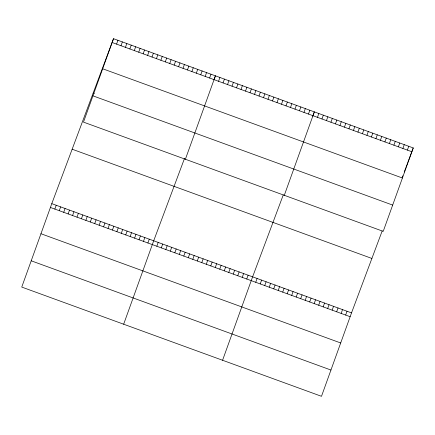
<?xml version="1.0" encoding="UTF-8"?>
<svg xmlns="http://www.w3.org/2000/svg" width="435" height="435" viewBox="0 0 435 435"><rect width="100%" height="100%" fill="white"/><g stroke="black" fill="none" stroke-linecap="round" stroke-linejoin="round"><path stroke-width="0.65" d="M113.508 38.693L83.477 122.115L383.213 231.349L413.25 147.927L113.508 38.693L51.787 203.651L21.75 287.073L321.492 396.307L351.523 312.885L382.196 230.914M54.843 209.077L56.213 205.266M116.569 44.12L117.939 40.308M59.274 210.692L60.644 206.881M121.001 45.735L122.371 41.918M63.706 212.307L65.076 208.495M125.427 47.35L126.802 43.533M68.137 213.922L69.508 210.11M129.858 48.965L131.234 45.148M72.563 215.537L73.939 211.725M134.29 50.58L135.666 46.762M76.995 217.152L78.371 213.34M138.721 52.195L140.097 48.377M81.427 218.767L82.802 214.95M143.153 53.809L144.529 49.992M85.858 220.382L87.234 216.565M147.585 55.424L148.955 51.607M90.29 221.997L91.665 218.18M152.016 57.039L153.386 53.222M94.721 223.612L96.091 219.795M156.448 58.654L157.818 54.837M99.153 225.227L100.523 221.41M160.879 60.269L162.25 56.452M103.584 226.842L104.955 223.024M165.305 61.884L166.681 58.067M108.016 228.457L109.386 224.639M169.737 63.499L171.113 59.682M112.442 230.071L113.818 226.254M174.169 65.114L175.544 61.297M116.874 231.686L118.249 227.869M178.6 66.729L179.976 62.912M121.305 233.301L122.681 229.484M183.032 68.344L184.407 64.527M125.737 234.916L127.112 231.099M187.463 69.959L188.833 66.142M130.168 236.531L131.544 232.714M191.895 71.574L193.265 67.757M134.6 238.146L135.97 234.329M196.326 73.189L197.697 69.372M139.031 239.761L140.402 235.944M200.758 74.798L202.128 70.987M143.463 241.376L144.833 237.559M205.184 76.413L206.56 72.602M147.895 242.991L149.265 239.174M209.616 78.028L210.991 74.216M123.66 324.211L153.696 240.789L184.56 158.313M185.386 159.253L215.423 75.831L214.031 79.545M156.817 246.243L158.193 242.425M218.544 81.285L219.92 77.468M161.314 247.879L162.69 244.068M223.041 82.922L224.411 79.11M165.811 249.521L167.187 245.704M227.538 84.559L228.908 80.747M170.308 251.158L171.678 247.341M232.034 86.201L233.405 82.384M174.805 252.795L176.175 248.983M236.531 87.837L237.901 84.026M179.302 254.437L180.672 250.62M241.023 89.474L242.398 85.662M183.793 256.074L185.169 252.262M245.519 91.116L246.895 87.299M188.29 257.71L189.665 253.899M250.016 92.753L251.392 88.941M192.787 259.352L194.162 255.535M254.513 94.395L255.889 90.578M197.283 260.989L198.659 257.177M259.01 96.032L260.38 92.215M201.78 262.626L203.15 258.814M263.507 97.668L264.877 93.857M206.277 264.268L207.647 260.451M268.003 99.31L269.374 95.493M210.774 265.905L212.144 262.093M272.5 100.947L273.871 97.13M215.271 267.541L216.641 263.73M276.992 102.584L278.367 98.772M219.762 269.183L221.138 265.366M281.488 104.226L282.864 100.409M224.259 270.82L225.634 267.008M285.985 105.863L287.361 102.046M228.756 272.457L230.131 268.645M290.482 107.499L291.858 103.688M233.252 274.099L234.628 270.282M294.979 109.141L296.349 105.324M237.749 275.736L239.119 271.924M299.476 110.778L300.846 106.961M242.246 277.372L243.616 273.561M303.973 112.415L305.343 108.603M246.743 279.014L248.113 275.197M308.464 114.057L309.84 110.24M222.573 360.262L252.61 276.839L283.283 194.869M284.3 195.304L314.336 111.882L312.716 116.21M255.731 282.288L257.107 278.476M317.458 117.33L318.833 113.519M260.228 283.93L261.604 280.113M321.954 118.972L323.33 115.155M264.725 285.567L266.1 281.755M326.451 120.609L327.821 116.797M269.221 287.203L270.597 283.392M330.948 122.246L332.318 118.434M273.718 288.845L275.089 285.028M335.445 123.888L336.815 120.071M278.215 290.482L279.585 286.67M339.942 125.525L341.312 121.713M282.712 292.119L284.082 288.307M344.433 127.161L345.809 123.35M287.203 293.761L288.579 289.944M348.93 128.803L350.305 124.986M291.7 295.398L293.076 291.586M353.427 130.44L354.802 126.628M296.197 297.04L297.573 293.223M357.923 132.077L359.299 128.265M300.694 298.676L302.069 294.859M362.42 133.719L363.79 129.902M305.191 300.313L306.561 296.501M366.917 135.356L368.287 131.544M309.687 301.955L311.058 298.138M371.414 136.992L372.784 133.181M314.184 303.592L315.554 299.775M375.911 138.635L377.281 134.817M318.681 305.229L320.051 301.417M380.402 140.271L381.778 136.459M323.172 306.871L324.548 303.054M384.899 141.908L386.275 138.096M327.669 308.507L329.045 304.69M389.396 143.55L390.771 139.733M332.166 310.144L333.542 306.332M393.892 145.187L395.268 141.375M336.663 311.786L338.038 307.969M398.389 146.823L399.76 143.012M341.16 313.423L342.53 309.611M402.886 148.465L404.256 144.648M345.656 315.06L347.027 311.248M407.383 150.102L408.753 146.291M402.141 177.621L402.832 175.762M404.224 172.053L405.844 167.725M406.072 167.105L406.769 165.246M407.002 164.631L407.693 162.772M407.927 162.157L411.167 153.495M411.396 152.875L413.25 147.927M112.138 42.505L411.874 151.744M102.676 68.773L402.418 178.013M93.139 93.128L94.406 93.59M92.932 95.841L392.674 205.081M72.156 149.21L371.892 258.45M51.787 203.651L351.523 312.885M50.411 207.462L350.153 316.702M40.955 233.736L340.692 342.97M31.206 260.799L330.948 370.038"/></g></svg>
